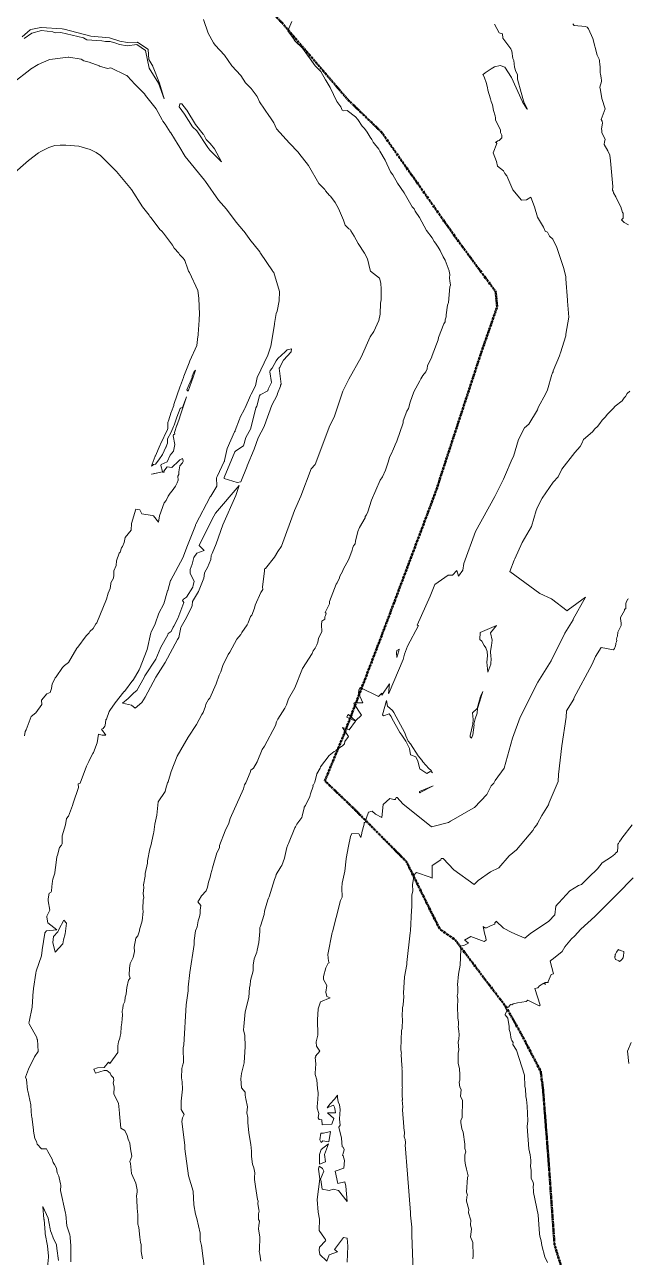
# Model space of a CAD drawing. Header units: metres. Extents: x 808092 to 809616, y 9156899 to 9158040.
# Drawn here: x 808812.7 to 809027.9, y 9157378.6 to 9157817.8 of the extents above; entities that cross this region are included whole.
import ezdxf

# ---------------------------------------------------------------- set-up
doc = ezdxf.new("R2010")
doc.units = ezdxf.units.M
doc.linetypes.add('ACAD_ISO08W100', pattern=[36, 24, -3, 6, -3])
doc.linetypes.add('PHANTOM2', pattern=[1.25, 0.625, -0.125, 0.125, -0.125, 0.125, -0.125])
doc.layers.add('AA L BOT', color=148, linetype='ACAD_ISO08W100')
doc.layers.add('C-TOPO-MAJR', color=9, linetype='Continuous')

msp = doc.modelspace()

# ---------------------------------------------------------------- linework, layer by layer
at = {"layer": 'AA L BOT', "color": 11, "linetype": 'PHANTOM2', "lineweight": 50, "flags": 128}
msp.add_lwpolyline([(809009.76, 9157202.86), (809014.54, 9157221.4), (809017.27, 9157235.2), (809018.36, 9157253.51), (809016.04, 9157264.42), (809013.72, 9157273.55), (809010.43, 9157317.5), (809004.7, 9157358.17), (809003.88, 9157375.54), (809001.56, 9157383.03), (808999.38, 9157413.85), (808997.46, 9157438.58), (808996.64, 9157444.85), (808989.68, 9157458.21), (808984.2, 9157467.93), (808976.7, 9157477.74), (808966.18, 9157491.69), (808960.72, 9157495.5), (808957.85, 9157501.09), (808948.81, 9157519.52), (808930.29, 9157538.21), (808919.72, 9157548.33), (808926.34, 9157564.44), (808941.53, 9157604.28), (808959.17, 9157651.22), (808975.82, 9157702.07), (808981.13, 9157717.28), (808980.58, 9157722.7), (808966.39, 9157741.88), (808939.93, 9157779.47), (808927.82, 9157791.17), (808904.71, 9157818.16), (808893.41, 9157829.72), (808866.84, 9157842.09), (808842.32, 9157851.69), (808817.56, 9157854.75), (808802.36, 9157852.79), (808789.98, 9157845.57), (808763, 9157811.51), (808742.78, 9157790.32), (808735.94, 9157780.28), (808724.4, 9157768.47), (808717.86, 9157758.74), (808710.35, 9157750.68), (808693.91, 9157731.58), (808681.39, 9157715.32), (808677.62, 9157704.31), (808672.61, 9157687.91), (808671.77, 9157677.18), (808672.47, 9157662.31), (808684.4, 9157645.86), (808698.32, 9157634.19), (808700.2, 9157605.97), (808695.24, 9157580.72), (808687.14, 9157556.16), (808680.76, 9157531.9), (808679.2, 9157507.34), (808676.36, 9157478.97), (808669.41, 9157453.99), (808665.72, 9157432.87), (808657.34, 9157401.65), (808651.95, 9157389.6), (808627.39, 9157376.81), (808613.63, 9157368.16), (808599.41, 9157357.21), (808589.63, 9157343.18), (808579.91, 9157324.84), (808565.92, 9157300.21), (808551.85, 9157274.81), (808547.84, 9157261.07), (808549.32, 9157250.14), (808556.53, 9157238.48), (808562.01, 9157228.25), (808573.12, 9157208.61), (808582.2, 9157194.93), (808600.88, 9157177.56), (808621.74, 9157158.62), (808629.84, 9157151.16), (808635.95, 9157144.12), (808668.13, 9157132.22), (808682.11, 9157128.83), (808705.18, 9157127.22), (808727.24, 9157125.01), (808744.34, 9157126.48), (808754.77, 9157125.31), (808764.18, 9157125.45), (808769.03, 9157127.8), (808780.93, 9157127.95), (808797.59, 9157127.66), (808824.19, 9157126.92), (808834.92, 9157128.83), (808860.61, 9157135), (808866.51, 9157128.37), (808899.13, 9157127.19), (808914.32, 9157127.78), (808929.8, 9157131.31), (808950.06, 9157133.82), (808969.68, 9157143.23), (808977.61, 9157147.31), (808981.62, 9157160.05), (808992.52, 9157180.45), (809000.83, 9157192.98), (809006.88, 9157200.89)], close=True, dxfattribs=at)
at = {"layer": 'C-TOPO-MAJR', "color": 9, "linetype": 'Continuous', "lineweight": 5}
for points, elevation in [([(808854.65, 9157378.03), (808854.52, 9157379.39), (808854.26, 9157380.63), (808854.24, 9157383.12), (808854.05, 9157383.89), (808853.73, 9157385.79), (808853.38, 9157389.15), (808853.09, 9157390.37), (808853.07, 9157393.7), (808852.76, 9157396.03), (808852.7, 9157399.06), (808852.54, 9157400.44), (808852.84, 9157401.82), (808852.78, 9157402.62), (808852.3, 9157404.94), (808850.82, 9157408.4), (808850.42, 9157412.01), (808850.14, 9157412.66), (808850.96, 9157414.66), (808850.4, 9157417.19), (808850.18, 9157419.26), (808849.54, 9157420.71), (808849.29, 9157421.96), (808848.39, 9157423.73), (808846.95, 9157424.6), (808846.48, 9157429.66), (808846.49, 9157429.78), (808846.45, 9157429.9), (808846.17, 9157433.48), (808844.49, 9157436.74), (808844.59, 9157439.2), (808844.2, 9157440.7), (808844.52, 9157441.56), (808844.37, 9157442.46), (808844.32, 9157442.59), (808844.31, 9157442.66), (808843.59, 9157443.39), (808843.17, 9157444.17), (808842.05, 9157445.11), (808841.03, 9157445.18), (808838.01, 9157444.14), (808837.35, 9157445.56), (808838.66, 9157446.08), (808841.06, 9157446.21), (808842.61, 9157448.1), (808843.04, 9157447.6), (808845.96, 9157451.54), (808845.96, 9157453.89), (808846.16, 9157455.33), (808846.63, 9157456.68), (808846.73, 9157457.37), (808846.98, 9157458.36), (808847.07, 9157460.69), (808847.37, 9157462.11), (808847.42, 9157463.52), (808847.62, 9157464.8), (808847.5, 9157466.27), (808847.7, 9157467.22), (808847.8, 9157468.59), (808848.36, 9157469.74), (808848.53, 9157471.28), (808848.84, 9157472.3), (808849.06, 9157473.64), (808849.09, 9157474.75), (808849.77, 9157477.3), (808850.27, 9157478.07), (808849.98, 9157479.16), (808850.04, 9157481.63), (808850.29, 9157483.21), (808851.36, 9157485.41), (808851.9, 9157487.5), (808851.72, 9157489.08), (808852.31, 9157492.25), (808853, 9157493.14), (808853.69, 9157494.89), (808853.63, 9157495.21), (808854.53, 9157498.52), (808854.89, 9157501.75), (808854.85, 9157502.71), (808854.99, 9157505.9), (808855.17, 9157506.72), (808854.97, 9157508.2), (808855.2, 9157510.36), (808855.12, 9157511.27), (808855.65, 9157514.42), (808855.65, 9157515.28), (808856.52, 9157519.05), (808856.51, 9157519.84), (808857.32, 9157524.12), (808857.73, 9157525.2), (808858.62, 9157529.57), (808858.77, 9157530.08), (808859.12, 9157532.92), (808859.85, 9157536.16), (808860.25, 9157540.83), (808862.84, 9157544.53), (808863.04, 9157545.57), (808863.6, 9157547.64), (808863.87, 9157548.05), (808864.87, 9157551.73), (808867.05, 9157557.12), (808870.93, 9157563.93), (808874.01, 9157568.43), (808875.86, 9157571.96), (808876.36, 9157572.7), (808877.14, 9157574.94), (808877.27, 9157575.65), (808878.24, 9157577.31), (808878.67, 9157577.86), (808880.91, 9157582.98), (808882.04, 9157586.04), (808882.59, 9157587.22), (808883.29, 9157589.42), (808885.27, 9157593.39), (808885.82, 9157594.25), (808888.38, 9157598.86), (808889.72, 9157600.49), (808890.09, 9157601.23), (808891.99, 9157603.98), (808892.36, 9157604.6), (808893.23, 9157606.95), (808893.66, 9157607.34), (808894.59, 9157609.87), (808894.84, 9157611), (808896.92, 9157615.46), (808897.57, 9157616.54), (808897.53, 9157617.47), (808898.25, 9157623.02), (808898.25, 9157623.48), (808898.22, 9157623.95), (808898.54, 9157623.99), (808901.78, 9157628.05), (808902.91, 9157630.1), (808904.22, 9157631.96), (808908.93, 9157644.74), (808911.09, 9157649.83), (808914.77, 9157659.59), (808916.27, 9157661.1), (808921.51, 9157674.95), (808923.06, 9157677.92), (808926.11, 9157687.2), (808928.21, 9157691.43), (808932.65, 9157699.35), (808935.84, 9157706.58), (808937.17, 9157708.44), (808938.9, 9157712.36), (808939.38, 9157714.63), (808939.56, 9157718.57), (808939.82, 9157719.81), (808939.75, 9157722.01), (808939.82, 9157723.56), (808939.61, 9157725.72), (808939.23, 9157727.42), (808936.01, 9157730.02), (808935.9, 9157730.33), (808934.86, 9157734.34), (808933.86, 9157736.36), (808931.52, 9157739.77), (808930.14, 9157742.42), (808928.97, 9157744.31), (808928.75, 9157744.78), (808928.25, 9157745.07), (808926.91, 9157746.35), (808926.3, 9157748.19), (808924.59, 9157752.33), (808923.43, 9157754.47), (808921.77, 9157756.64), (808921.42, 9157756.89), (808919.97, 9157758.6), (808919.68, 9157759.05), (808917.56, 9157761.26), (808913.83, 9157767.57), (808910.42, 9157772.07), (808910.17, 9157772.33), (808909.99, 9157772.65), (808907.3, 9157775.4), (808907.15, 9157775.53), (808902.48, 9157780.66), (808901.54, 9157782.77), (808900.09, 9157784.91), (808900.01, 9157785.13), (808896.36, 9157790.29), (808895.58, 9157792.23), (808893.4, 9157795.05), (808891.47, 9157797.08), (808889.72, 9157799.73), (808886.55, 9157803.09), (808883.89, 9157806.92), (808880.63, 9157810.51), (808880.04, 9157811.36), (808878.13, 9157814.77), (808876.45, 9157819.67)], 2900), ([(808877.5, 9157368.86), (808875.7, 9157382.83), (808875.23, 9157384.64), (808875.27, 9157385.89), (808875.21, 9157387.22), (808874.12, 9157392.46), (808873.57, 9157393.93), (808873.05, 9157397.32), (808872.72, 9157402.09), (808871.07, 9157407.59), (808869.8, 9157417.18), (808869.78, 9157418.53), (808868.78, 9157426.96), (808868.92, 9157428.25), (808869.52, 9157429.42), (808868.47, 9157431.2), (808868.52, 9157434.17), (808868.93, 9157438.45), (808868.81, 9157441.07), (808868.6, 9157442.54), (808868.77, 9157445.82), (808868.92, 9157446.78), (808869.36, 9157447.96), (808869.21, 9157453.16), (808869.41, 9157454.24), (808870.26, 9157468.51), (808870.98, 9157473.53), (808871.02, 9157474.89), (808871.53, 9157480.05), (808873.12, 9157489.99), (808873.11, 9157491.46), (808873.59, 9157494.93), (808874.2, 9157496.3), (808874.58, 9157498.43), (808875.07, 9157499.95), (808875.21, 9157501.13), (808875.23, 9157502.25), (808875.49, 9157503.96), (808874.47, 9157505.28), (808874.9, 9157505.9), (808875.7, 9157507.38), (808877.35, 9157509.15), (808877.84, 9157510.43), (808878.23, 9157512.27), (808878.79, 9157514), (808879.05, 9157515.24), (808879.47, 9157516.43), (808879.63, 9157517.34), (808881.22, 9157522.68), (808882.13, 9157524.46), (808882.18, 9157525.32), (808884.18, 9157530.53), (808885.44, 9157533.22), (808885.74, 9157534.08), (808885.95, 9157534.91), (808890.69, 9157545.55), (808891.08, 9157546.95), (808891.54, 9157547.63), (808893.06, 9157551.35), (808893.3, 9157552.1), (808894.33, 9157552.89), (808895.62, 9157555.13), (808897.31, 9157559.54), (808898.22, 9157560.69), (808902.13, 9157568.13), (808902.44, 9157569.39), (808902.97, 9157570.39), (808905.46, 9157574.31), (808905.98, 9157575.39), (808906.8, 9157577.55), (808909.01, 9157581.46), (808911.69, 9157588.38), (808915.19, 9157593.76), (808915.58, 9157594.71), (808916.22, 9157595.64), (808916.8, 9157596.85), (808917.17, 9157597.79), (808917.45, 9157599.05), (808918.6, 9157601.52), (808918.51, 9157603.95), (808918.63, 9157605.3), (808919.66, 9157606), (808919.72, 9157606.8), (808919.93, 9157607.33), (808920.12, 9157608.09), (808919.77, 9157608.39), (808921.38, 9157611.43), (808921.4, 9157612.24), (808923.76, 9157618.44), (808924.1, 9157618.95), (808924.98, 9157620.67), (808925.08, 9157621.32), (808925.99, 9157622.97), (808926.2, 9157623.66), (808928.29, 9157627.3), (808929.44, 9157630.57), (808929.65, 9157631.56), (808929.9, 9157632.13), (808930.53, 9157632.83), (808930.58, 9157633.76), (808931.43, 9157637.2), (808932.07, 9157638.58), (808934.12, 9157642.04), (808934.02, 9157642.5), (808934.53, 9157643.17), (808935.02, 9157644.18), (808936.39, 9157648.32), (808939.47, 9157655.49), (808940.2, 9157656.7), (808941.27, 9157659.04), (808942.33, 9157661.87), (808942.76, 9157663.61), (808943.66, 9157665.63), (808943.77, 9157665.83), (808944.52, 9157667.45), (808944.72, 9157668.06), (808945.34, 9157669.45), (808947.56, 9157675.97), (808947.59, 9157676.64), (808948.97, 9157680.12), (808949.53, 9157681.08), (808950.12, 9157683.31), (808951.41, 9157687.03), (808953.61, 9157690.84), (808953.94, 9157691.59), (808954.68, 9157692.81), (808955.74, 9157694.08), (808956.14, 9157695.19), (808956.35, 9157696.34), (808957.72, 9157699.12), (808957.92, 9157699.93), (808960.1, 9157705.56), (808960.21, 9157706.28), (808962.08, 9157711.24), (808962.54, 9157711.91), (808962.54, 9157712.66), (808962.9, 9157713.66), (808962.89, 9157714.44), (808963.4, 9157717.82), (808963.77, 9157718.81), (808964.23, 9157724.36), (808964.53, 9157725.01), (808964.25, 9157726.47), (808964.19, 9157727.49), (808964.23, 9157728.87), (808964.17, 9157729.3), (808963.97, 9157730.11), (808962.58, 9157733.86), (808961.83, 9157735.06), (808960.83, 9157737.33), (808960.13, 9157738.53), (808959.14, 9157739.94), (808958.62, 9157740.56), (808957.9, 9157741.85), (808955.98, 9157744.43), (808953.44, 9157749.12), (808951.89, 9157751.32), (808951.58, 9157752.2), (808950.78, 9157752.85), (808948, 9157757.83), (808945.6, 9157761.35), (808943.9, 9157764.27), (808943.09, 9157765.36), (808941.24, 9157769.52), (808939.26, 9157772.71), (808938.93, 9157773.44), (808936.97, 9157775.95), (808936.46, 9157776.9), (808935.81, 9157777.71), (808934.77, 9157779.47), (808933.83, 9157780.8), (808933.01, 9157781.68), (808931.51, 9157783.99), (808930.63, 9157784.95), (808927.66, 9157787.2), (808926.43, 9157787.05), (808925.84, 9157787.31), (808925.38, 9157788.48), (808923.97, 9157790.39), (808921.65, 9157795.36), (808920.23, 9157797.84), (808919.97, 9157798.15), (808918.23, 9157801.06), (808916.31, 9157803.17), (808911.74, 9157809.48), (808909.1, 9157811.98), (808908.93, 9157812.11), (808908.85, 9157812.27), (808908.77, 9157812.37), (808908.71, 9157812.47), (808906.55, 9157815.64), (808907.89, 9157818.88)], 2890), ([(809027.99, 9157746.49), (809026.34, 9157747.37), (809025.5, 9157748.28), (809025.99, 9157748.83), (809026.02, 9157750.65), (809025.77, 9157750.85), (809025.24, 9157752.93), (809023.65, 9157755.86), (809023.45, 9157756.48), (809022.58, 9157757.9), (809022.46, 9157758.43), (809022.28, 9157758.8), (809022.3, 9157760.17), (809021.56, 9157769.34), (809021.23, 9157771.31), (809020.58, 9157772.87), (809019.29, 9157775.14), (809019.4, 9157776.02), (809019.6, 9157776.89), (809018.38, 9157779.42), (809018.4, 9157780.09), (809018.28, 9157780.71), (809018.69, 9157782.7), (809018.52, 9157783.38), (809018.18, 9157783.97), (809019.61, 9157787.82), (809018.38, 9157791.5), (809017.99, 9157794.51), (809017.74, 9157795.49), (809018.3, 9157797.54), (809018.26, 9157797.89), (809018.27, 9157798.22), (809018.23, 9157798.52), (809018.17, 9157798.79), (809017.9, 9157800.31), (809017.84, 9157800.52), (809017.82, 9157803.05), (809017.69, 9157803.35), (809017.56, 9157805.06), (809017.49, 9157805.53), (809016.73, 9157806.89), (809015.21, 9157812.86), (809013.73, 9157816.37), (809013.25, 9157816.93), (809012.64, 9157817.2), (809008.62, 9157817.55), (809008.04, 9157818.13)], 2870), ([(808812.48, 9157812.87), (808815.31, 9157814.75), (808818.66, 9157815.76), (808822.7, 9157815.29), (808823.58, 9157814.91), (808825.57, 9157815.07), (808833.62, 9157813.09), (808834.83, 9157812.45), (808840.27, 9157812.07), (808841.48, 9157811.79), (808843.16, 9157811.82), (808845.15, 9157811.23), (808846.48, 9157810.71), (808849.3, 9157810.28), (808852.63, 9157810.78), (808855.77, 9157808.6), (808857.04, 9157802.29), (808860.39, 9157797), (808862.39, 9157791.32), (808860.72, 9157796.96), (808858.53, 9157802.66), (808858.43, 9157802.9), (808858.42, 9157803.05), (808857, 9157805.44), (808856.67, 9157808.93), (808856.62, 9157809.02), (808856.57, 9157809.13), (808856.49, 9157809.2), (808853.03, 9157811.4), (808852.95, 9157811.48), (808852.87, 9157811.51), (808852.75, 9157811.53), (808849.34, 9157811.44), (808846.64, 9157811.89), (808843.29, 9157813), (808842.93, 9157813.07), (808836.26, 9157813.74), (808826.8, 9157816.19), (808826.63, 9157816.25), (808826.1, 9157816.37), (808818.62, 9157816.77), (808818.45, 9157816.76), (808814.9, 9157816.06), (808814.72, 9157815.98), (808811.78, 9157813.53)], 2910), ([(808896.91, 9157377.16), (808896.58, 9157379.75), (808896.25, 9157380.69), (808896.42, 9157381.22), (808896.49, 9157385.72), (808896.02, 9157388.67), (808896.12, 9157389.96), (808896.37, 9157391.46), (808896.01, 9157392.02), (808896.04, 9157394.1), (808896.32, 9157395), (808896.19, 9157395.47), (808895.85, 9157397.74), (808895.9, 9157398.61), (808895.73, 9157399.16), (808894.94, 9157403.85), (808894.9, 9157404.65), (808894.58, 9157406.31), (808894.58, 9157407.07), (808894.71, 9157408.73), (808894.39, 9157410.41), (808893.97, 9157411.72), (808893.53, 9157414.48), (808893.57, 9157416.42), (808893.34, 9157418.78), (808892.56, 9157422.95), (808892.2, 9157426.56), (808892.21, 9157428.4), (808891.9, 9157430.09), (808892.08, 9157432.23), (808891.54, 9157435.05), (808891.39, 9157435.5), (808891.26, 9157436.52), (808891.26, 9157437.46), (808889.94, 9157438.94), (808889.79, 9157442.15), (808890.05, 9157444.02), (808891, 9157447.91), (808891.33, 9157453.75), (808891.19, 9157457.56), (808890.67, 9157459.61), (808890.87, 9157460.84), (808891.35, 9157466.06), (808892.6, 9157471.21), (808892.88, 9157474.72), (808893.06, 9157475.55), (808893.19, 9157477.2), (808894.12, 9157480.68), (808894.2, 9157482.8), (808894.35, 9157484.06), (808894.51, 9157484.91), (808895.45, 9157487.35), (808895.63, 9157487.97), (808896.23, 9157490.74), (808896.57, 9157494.68), (808896.52, 9157496.11), (808896.72, 9157496.63), (808898.02, 9157500.71), (808898.25, 9157501.87), (808899.39, 9157505.98), (808899.6, 9157506.53), (808899.88, 9157507), (808901.71, 9157513.24), (808902.21, 9157514.4), (808902.37, 9157514.96), (808904.07, 9157517.66), (808904.33, 9157518.18), (808905.33, 9157520.84), (808905.41, 9157521.43), (808906.12, 9157524.58), (808906.5, 9157525.57), (808906.76, 9157526.06), (808908.98, 9157531.57), (808909.26, 9157532), (808909.44, 9157532.44), (808909.69, 9157532.86), (808911.51, 9157535.34), (808911.66, 9157535.76), (808912.39, 9157538.75), (808912.39, 9157538.94), (808912.75, 9157539.54), (808914.39, 9157542.81), (808914.57, 9157543.67), (808915.49, 9157546.49), (808915.47, 9157546.76), (808915.71, 9157546.98), (808915.86, 9157547.42), (808916.13, 9157547.88), (808916.86, 9157550.81), (808917.99, 9157552.86), (808918.17, 9157553.29), (808921.2, 9157557.36), (808923.07, 9157558.76), (808923.65, 9157559), (808923.81, 9157559.4), (808925.94, 9157560.83), (808926.7, 9157561.51), (808926.82, 9157562.39), (808928.19, 9157564.12), (808926.04, 9157567.31), (808928.32, 9157566.54), (808930.64, 9157569.67), (808927.59, 9157570.99), (808927.8, 9157571.59), (808927.82, 9157571.62), (808928.1, 9157571.98), (808930.68, 9157569.77), (808932.75, 9157571.71), (808930.07, 9157575.96), (808930.1, 9157576.02), (808930.1, 9157576.02), (808930.16, 9157576.1), (808933.23, 9157576.11), (808931.66, 9157579.59), (808931.83, 9157580.76), (808931.84, 9157580.8), (808932.24, 9157581.58), (808938.85, 9157578.43), (808940.06, 9157579.56), (808940.05, 9157578.94), (808942.76, 9157582.87), (808942.34, 9157579.51), (808942.62, 9157579.87), (808947.65, 9157591.63), (808948.04, 9157593.49), (808949.18, 9157596.36), (808953.07, 9157603.66), (808952.63, 9157603.87), (808957.29, 9157614.19), (808958.95, 9157618.37), (808963.62, 9157621.62), (808965.16, 9157621.67), (808966.75, 9157623.25), (808967.32, 9157621.3), (808968.94, 9157623.39), (808969.29, 9157625.75), (808973.39, 9157637.19), (808980.24, 9157649.66), (808983.44, 9157655.8), (808983.7, 9157656.73), (808986.48, 9157663.14), (808986.95, 9157663.94), (808988.78, 9157669.94), (808990.89, 9157674.11), (808992.45, 9157675.4), (808995.52, 9157680.51), (808995.74, 9157681.4), (808998.44, 9157686.41), (808999.01, 9157687.73), (809000.62, 9157693.09), (809000.78, 9157693.44), (809000.9, 9157693.79), (809001.04, 9157694.14), (809001.13, 9157694.5), (809003.35, 9157699.8), (809003.42, 9157700.2), (809003.53, 9157700.59), (809003.68, 9157700.92), (809005.6, 9157706.87), (809005.64, 9157707.18), (809005.64, 9157707.53), (809006.7, 9157713.61), (809006.15, 9157719.3), (809006.16, 9157719.67), (809005.63, 9157727.25), (809005.59, 9157727.41), (809005.63, 9157727.96), (809005.52, 9157728.6), (809004.82, 9157731.28), (809002.38, 9157738.4), (809001.01, 9157741.37), (808999.72, 9157742.45), (808999.06, 9157743.87), (808998.22, 9157744.28), (808997.65, 9157745.66), (808995.5, 9157749.27), (808994.44, 9157752.95), (808993.08, 9157756.3), (808991.59, 9157755.36), (808989.75, 9157755.24), (808986.71, 9157758.97), (808984.53, 9157763.94), (808983.88, 9157764.78), (808983.41, 9157765.75), (808981.21, 9157767.35), (808980.85, 9157769.02), (808979.7, 9157772.19), (808981.05, 9157775.46), (808980.81, 9157775.82), (808980.89, 9157775.86), (808980.52, 9157775.78), (808981.35, 9157776.39), (808981.86, 9157776.53), (808982.83, 9157777.51), (808982.83, 9157778.42), (808982.35, 9157779.38), (808982.29, 9157780.25), (808980.51, 9157783.89), (808980.48, 9157784.55), (808980.37, 9157785.3), (808979.84, 9157787.2), (808979.45, 9157789.25), (808978.98, 9157790.38), (808978.75, 9157791.4), (808977.84, 9157794.49), (808977.72, 9157795.45), (808977.26, 9157797.15), (808976.65, 9157798.84), (808976.56, 9157798.96), (808976.03, 9157800.04), (808976.56, 9157800.41), (808976.87, 9157800.59), (808978.97, 9157802.06), (808980.22, 9157802.77), (808982.21, 9157803.29), (808983.8, 9157802.67), (808986.21, 9157799.01), (808990.16, 9157790.33), (808991.72, 9157787.85), (808991.92, 9157787.65), (808991.76, 9157787.88), (808990.58, 9157790.35), (808990.55, 9157790.64), (808989.64, 9157793.59), (808988.39, 9157798.4), (808988.33, 9157800.06), (808987.75, 9157801.14), (808987.36, 9157802.7), (808987.05, 9157804.99), (808986.7, 9157805.71), (808986.37, 9157808.31), (808986, 9157809.2), (808983.16, 9157813), (808983.03, 9157814.49), (808981.8, 9157814.95), (808980.13, 9157817.95)], 2880), ([(808829.15, 9157376.99), (808829.12, 9157379.72), (808829.15, 9157380.03), (808829.22, 9157382.75), (808828.91, 9157385.5), (808828.93, 9157385.81), (808828.79, 9157386.59), (808827.75, 9157389.81), (808827.36, 9157393.86), (808827.22, 9157394.35), (808825.52, 9157402.37), (808825.63, 9157404.11), (808825.52, 9157404.84), (808825.39, 9157405.21), (808824.84, 9157407.43), (808824.31, 9157408.69), (808824.04, 9157410.29), (808823.38, 9157411.63), (808822.86, 9157412.37), (808822.54, 9157413.51), (808820.99, 9157416.23), (808820.49, 9157417.28), (808818.69, 9157417.17), (808817.22, 9157418.94), (808816.9, 9157419.87), (808816.28, 9157420.87), (808815.89, 9157423.5), (808815.88, 9157424.02), (808815.21, 9157428.58), (808815.13, 9157428.87), (808814.93, 9157432.66), (808814.93, 9157432.9), (808813.85, 9157437.94), (808813.74, 9157438.17), (808813.35, 9157441.96), (808812.96, 9157442.81), (808814.03, 9157445.62), (808816.1, 9157449.79), (808816.19, 9157450.03), (808817.53, 9157451.94), (808817.31, 9157456.16), (808817.2, 9157456.09), (808817.06, 9157456.93), (808814.32, 9157461.71), (808814.18, 9157462.05), (808814.35, 9157462.45), (808815.33, 9157467.71), (808815.73, 9157473.57), (808815.82, 9157473.86), (808815.81, 9157474.09), (808815.89, 9157474.35), (808816.63, 9157479.88), (808816.8, 9157480.5), (808818.68, 9157485.99), (808818.93, 9157488.04), (808818.98, 9157488.15), (808819.94, 9157494.11), (808819.93, 9157494.2), (808820.46, 9157494.93), (808824.2, 9157495.27), (808820.92, 9157497.78), (808820.55, 9157499.75), (808820.63, 9157500.11), (808821.67, 9157502.3), (808821.03, 9157505.61), (808821.07, 9157505.93), (808821.04, 9157506.3), (808821.38, 9157508.31), (808821.99, 9157508.62), (808822.28, 9157509.07), (808822.34, 9157510.7), (808822.58, 9157512.56), (808822.73, 9157513.3), (808823.4, 9157515.49), (808823.56, 9157516.75), (808823.71, 9157517.34), (808824.14, 9157521.27), (808824.41, 9157521.84), (808825.11, 9157524.56), (808825.88, 9157525.42), (808826.07, 9157525.9), (808826.07, 9157528.81), (808827.25, 9157532.66), (808827.65, 9157534.96), (808828.32, 9157535.76), (808829.77, 9157539.51), (808830.03, 9157540.43), (808831.84, 9157545.97), (808831.77, 9157547.24), (808832.48, 9157547.55), (808834.78, 9157553.61), (808835.57, 9157555.27), (808835.78, 9157555.89), (808836.95, 9157558.14), (808837.19, 9157558.5), (808838.6, 9157561.85), (808839.01, 9157564.94), (808840.35, 9157564.68), (808841.6, 9157564.66), (808840.07, 9157566.79), (808840.74, 9157567.03), (808841.28, 9157567.8), (808841.42, 9157568.1), (808841.67, 9157570.04), (808841.86, 9157570.31), (808842.85, 9157573.08), (808843.1, 9157573.39), (808844.94, 9157576.1), (808848.1, 9157580.05), (808848.19, 9157580.2), (808848.24, 9157580.24), (808851.25, 9157584.19), (808851.34, 9157584.28), (808853.47, 9157587.94), (808853.6, 9157588.11), (808856.35, 9157595.14), (808857.64, 9157601.04), (808857.74, 9157601.3), (808859.21, 9157604.33), (808860.54, 9157608.05), (808862.32, 9157611.41), (808862.35, 9157611.46), (808863.67, 9157616.11), (808863.7, 9157616.17), (808863.74, 9157616.24), (808864.74, 9157619.69), (808864.83, 9157619.89), (808869.12, 9157627.86), (808870.71, 9157632.16), (808870.74, 9157632.26), (808873.63, 9157639.32), (808873.65, 9157639.57), (808873.72, 9157639.79), (808878.85, 9157649.58), (808879.01, 9157649.8), (808881.19, 9157653.4), (808881.24, 9157653.54), (808881.07, 9157656.15), (808881.14, 9157656.29), (808881.2, 9157656.59), (808881.29, 9157656.75), (808883.85, 9157662.14), (808883.88, 9157662.31), (808883.96, 9157662.46), (808884.91, 9157666.81), (808887.53, 9157672.75), (808887.68, 9157672.97), (808887.74, 9157673.24), (808889.33, 9157677.22), (808889.44, 9157677.42), (808889.45, 9157677.73), (808891.2, 9157681.08), (808891.31, 9157681.24), (808893.2, 9157685.67), (808893.32, 9157685.88), (808893.41, 9157686.14), (808894.98, 9157689.06), (808895.6, 9157692.11), (808899.34, 9157700.08), (808900.42, 9157703.19), (808901.73, 9157710.96), (808901.74, 9157711.3), (808902.38, 9157714.9), (808902.68, 9157715.71), (808903.46, 9157719.37), (808903.49, 9157722.74), (808901.47, 9157729.46), (808901.18, 9157729.88), (808901.05, 9157730.13), (808896.78, 9157736.34), (808896.7, 9157736.49), (808896.6, 9157736.62), (808896.49, 9157736.81), (808892.98, 9157741.28), (808892.7, 9157741.59), (808890.9, 9157744.1), (808890.75, 9157744.35), (808888.05, 9157747.38), (808884.68, 9157752.1), (808881.84, 9157755.24), (808877.16, 9157761.94), (808876.76, 9157762.36), (808869.95, 9157770.85), (808867.63, 9157774.62), (808867.37, 9157774.95), (808864.8, 9157779.21), (808864.52, 9157779.51), (808862.76, 9157782.34), (808861.98, 9157783.38), (808861.88, 9157783.61), (808861.68, 9157783.9), (808859.59, 9157787.81), (808855.73, 9157792.57), (808855.36, 9157793.2), (808855.11, 9157793.5), (808852.36, 9157796.29), (808851.99, 9157796.59), (808849.33, 9157799.47), (808849.07, 9157799.66), (808848.78, 9157799.78), (808848.78, 9157799.78), (808843.45, 9157802.41), (808842.22, 9157802.24), (808839.36, 9157803.01), (808839.25, 9157803.13), (808835.64, 9157804.48), (808833.74, 9157804.88), (808832.84, 9157805.56), (808828.45, 9157806.23), (808828.25, 9157806.22), (808821.62, 9157805.36), (808821.3, 9157805.29), (808817.47, 9157803.59), (808814.76, 9157801.97), (808814.53, 9157801.74), (808808.68, 9157797.22)], 2910), ([(808812.67, 9157564.34), (808812.88, 9157565.94), (808813.24, 9157566.54), (808814.99, 9157571.34), (808816.72, 9157572.62), (808818.86, 9157575.54), (808818.67, 9157577.05), (808820.58, 9157579.38), (808821.82, 9157579.79), (808822.23, 9157581.31), (808822.46, 9157582.9), (808823.47, 9157584.65), (808823.62, 9157585.09), (808823.94, 9157585.45), (808826.23, 9157588.76), (808826.93, 9157589.47), (808828.28, 9157590.51), (808831.32, 9157595.67), (808831.62, 9157595.96), (808834.64, 9157599.98), (808835.71, 9157601.15), (808835.96, 9157601.57), (808837.14, 9157602.65), (808838.08, 9157604.34), (808838.4, 9157604.67), (808841.92, 9157613.11), (808842.48, 9157615.26), (808843.18, 9157616.85), (808843.45, 9157618.52), (808843.41, 9157618.96), (808844.36, 9157620.61), (808844.4, 9157620.96), (808844.54, 9157621.3), (808844.53, 9157623.14), (808845.28, 9157625.08), (808845.49, 9157626.71), (808846.44, 9157629.46), (808846.72, 9157629.82), (808847.26, 9157631.44), (808847.54, 9157631.87), (808848.2, 9157633.33), (808848.5, 9157635.08), (808850.62, 9157637.71), (808850.83, 9157640.08), (808852.36, 9157645.15), (808853.78, 9157644.89), (808854.45, 9157643.51), (808858.13, 9157642.96), (808858.57, 9157642.73), (808860.43, 9157640.57), (808860.82, 9157642.76), (808862.41, 9157647.43), (808863.09, 9157648.26), (808863.89, 9157649.82), (808864.55, 9157650.84), (808865.3, 9157651.72), (808866.43, 9157653.33), (808867.08, 9157654.52), (808867.47, 9157655.44), (808867.35, 9157656.88), (808867.65, 9157657.52), (808867.62, 9157658.44), (808868.07, 9157660.66), (808868.97, 9157661.72), (808869.22, 9157662.17), (808869.26, 9157662.44), (808868.93, 9157663.19), (808868.05, 9157662.72), (808866.59, 9157661.35), (808866.24, 9157661.09), (808865.18, 9157660.04), (808863.46, 9157660.19), (808862.28, 9157658.66), (808862.38, 9157658.38), (808862.01, 9157658.38), (808861.83, 9157658.42), (808858.02, 9157657.61), (808857.96, 9157657.61), (808857.94, 9157657.65), (808857.95, 9157657.66), (808857.96, 9157657.68), (808861.82, 9157658.5), (808861.82, 9157658.54), (808861.19, 9157660.75), (808861.34, 9157661.03), (808863.44, 9157662.07), (808864.53, 9157664.39), (808865.71, 9157665.88), (808866.18, 9157668.19), (808865.65, 9157671.28), (808865.8, 9157671.6), (808866.26, 9157671.97), (808866.14, 9157672.45), (808866.99, 9157675.12), (808867.05, 9157675.25), (808867.96, 9157677.98), (808868.01, 9157678.07), (808870.35, 9157685.14), (808868.96, 9157681.41), (808868.22, 9157681.13), (808868.18, 9157680.98), (808866.96, 9157677.89), (808866.88, 9157677.58), (808865.97, 9157675.08), (808865.73, 9157674.61), (808864.96, 9157672.55), (808863.65, 9157670.27), (808863.59, 9157668.73), (808863.43, 9157668.03), (808863.18, 9157667.36), (808862.99, 9157667.24), (808861.8, 9157664.68), (808860.54, 9157662.75), (808859.34, 9157661.15), (808858.65, 9157661.03), (808858.22, 9157660.71), (808857.9, 9157660.54), (808858.19, 9157661.16), (808858.21, 9157661.2), (808859.23, 9157664.03), (808859.31, 9157664.17), (808861.03, 9157668.06), (808861.11, 9157668.38), (808863.6, 9157673.53), (808863.73, 9157673.92), (808863.78, 9157676.1), (808863.84, 9157676.36), (808863.94, 9157676.59), (808864.98, 9157679.74), (808865.03, 9157679.98), (808865.82, 9157682.14), (808865.89, 9157682.42), (808868.14, 9157689), (808868.28, 9157689.27), (808869.32, 9157692.13), (808869.42, 9157692.52), (808871.39, 9157697.31), (808871.59, 9157697.99), (808874.12, 9157703.51), (808874.39, 9157706.64), (808874.5, 9157707.08), (808874.49, 9157707.5), (808874.85, 9157712.5), (808874.94, 9157712.93), (808875, 9157714.54), (808874.78, 9157720.34), (808874.4, 9157723.14), (808871.42, 9157729.53), (808871.15, 9157730.01), (808870.85, 9157730.7), (808869.85, 9157733.78), (808869.6, 9157734.16), (808869.26, 9157734.61), (808867.86, 9157735.9), (808867.86, 9157735.9), (808867.65, 9157736.39), (808866.02, 9157738.17), (808865.43, 9157739.19), (808862.16, 9157743.57), (808861.6, 9157744.18), (808860.91, 9157744.81), (808857.85, 9157749.02), (808857.34, 9157749.42), (808857.04, 9157749.97), (808854.72, 9157752.93), (808850.81, 9157759.02), (808845.4, 9157765.47), (808839.68, 9157771.19), (808838.25, 9157772.24), (808836, 9157773.38), (808831.99, 9157774.51), (808827.4, 9157774.9), (808825.41, 9157774.92), (808823.44, 9157774.73), (808821.29, 9157774.02), (808818.5, 9157772.66), (808817.64, 9157772.09), (808814.1, 9157769.44), (808808.24, 9157764.27)], 2920), ([(808927.71, 9157376.89), (808927.84, 9157382.53), (808927.62, 9157385.35), (808926.41, 9157385.62), (808923.19, 9157381.38), (808924.21, 9157380.47), (808921.27, 9157379.4), (808920.42, 9157377.22), (808917.87, 9157379.55), (808917.66, 9157381.1), (808917.81, 9157382.23), (808919.88, 9157384.4), (808920.02, 9157384.69), (808919.99, 9157384.89), (808919.54, 9157385.37), (808917.65, 9157388.07), (808917.68, 9157388.23), (808917.76, 9157392.1), (808917.75, 9157392.22), (808917.27, 9157394.63), (808917.28, 9157394.69), (808916.99, 9157399.12), (808917.94, 9157406.52), (808917.43, 9157409.97), (808917.43, 9157410.01), (808917.72, 9157411.04), (808918.89, 9157410.18), (808919.32, 9157409.23), (808918.19, 9157406.42), (808918.26, 9157406.22), (808918.75, 9157402.91), (808921.23, 9157402.37), (808922.81, 9157402.86), (808924.62, 9157402.42), (808927.66, 9157398.44), (808927.2, 9157403.98), (808926.8, 9157405.46), (808924.34, 9157404.91), (808923.42, 9157409.24), (808926.52, 9157410.38), (808926.65, 9157413.11), (808926.18, 9157414.79), (808926.05, 9157415), (808926.17, 9157415.19), (808926.54, 9157416.88), (808926.54, 9157416.99), (808926.18, 9157417.8), (808925.92, 9157417.95), (808925.61, 9157420.99), (808924.69, 9157424.9), (808925.17, 9157425.67), (808924.97, 9157427.85), (808924.97, 9157427.87), (808925.11, 9157431.24), (808924.9, 9157432.92), (808924.44, 9157433.93), (808924.44, 9157433.93), (808924.25, 9157435.53), (808924.24, 9157436.4), (808923.3, 9157435.07), (808921.45, 9157433.17), (808920.5, 9157431.83), (808922.76, 9157432.73), (808923.12, 9157432.05), (808923.27, 9157431.56), (808923.55, 9157430), (808920.67, 9157430.06), (808922.87, 9157428.03), (808922.25, 9157425.96), (808918.69, 9157425.76), (808918.63, 9157427.53), (808917.67, 9157427.65), (808917.35, 9157428.23), (808917.3, 9157428.26), (808917.6, 9157429.78), (808916.98, 9157431.73), (808916.93, 9157431.98), (808917.04, 9157433.83), (808917.07, 9157433.91), (808917.24, 9157434.56), (808917.32, 9157437.16), (808917.05, 9157438.75), (808916.8, 9157441.79), (808916.23, 9157443.72), (808916.2, 9157444.16), (808916.5, 9157447.54), (808916.29, 9157449.76), (808916.47, 9157449.88), (808916.4, 9157450.2), (808917.97, 9157452.07), (808916.76, 9157453.8), (808916.62, 9157455.18), (808916.62, 9157455.41), (808917.22, 9157457.75), (808917.07, 9157463.28), (808917.34, 9157466.96), (808917.32, 9157467.1), (808917.41, 9157467.45), (808918.19, 9157469.56), (808921.54, 9157471.02), (808920.38, 9157471.5), (808920.03, 9157473.07), (808920.41, 9157475.39), (808919.27, 9157477.52), (808919.18, 9157478.67), (808920.08, 9157481.68), (808920.93, 9157483.43), (808921.19, 9157483.46), (808921.22, 9157483.67), (808921.02, 9157484.09), (808920.74, 9157486.5), (808922.34, 9157494.35), (808922.41, 9157494.53), (808923.73, 9157499.65), (808923.74, 9157499.68), (808925.29, 9157505.69), (808925.92, 9157506.92), (808925.7, 9157510.21), (808925.88, 9157511.93), (808926.81, 9157516.11), (808927.31, 9157520.54), (808927.34, 9157520.65), (808928.08, 9157525.02), (808928.08, 9157525.03), (808928.08, 9157525.04), (808928.84, 9157528.54), (808929.38, 9157529.57), (808931.82, 9157529.42), (808932.55, 9157528.14), (808932.85, 9157529.71), (808932.94, 9157529.95), (808933.72, 9157532.97), (808933.72, 9157533.46), (808934.08, 9157533.56), (808934.19, 9157533.87), (808934.52, 9157535.18), (808935.22, 9157537.24), (808936.56, 9157537.53), (808937.81, 9157536.5), (808939.96, 9157535.29), (808939.98, 9157535.32), (808940.45, 9157539.95), (808942.83, 9157542.09), (808944.27, 9157541.65), (808944.8, 9157541.69), (808944.87, 9157541.79), (808945.13, 9157542.45), (808945.45, 9157542.37), (808947.55, 9157540.11), (808957.71, 9157532.02), (808963.78, 9157533.57), (808964.49, 9157533.93), (808964.78, 9157534.16), (808972.55, 9157538.66), (808973.05, 9157538.9), (808977.47, 9157543.45), (808979, 9157546.55), (808979.96, 9157547.52), (808980.43, 9157548.47), (808983.57, 9157552.88), (808986.54, 9157563.59), (808989.28, 9157570.99), (808995.63, 9157583.51), (809000.33, 9157591.08), (809000.33, 9157591.11), (809005.28, 9157600.95), (809008.16, 9157605.75), (809008.24, 9157605.99), (809012.62, 9157613.84), (809006.49, 9157609.32), (809006.08, 9157608.96), (809000.46, 9157613.19), (808996.28, 9157615.11), (808985.69, 9157622.92), (808987.17, 9157626.96), (808987.34, 9157627.25), (808987.4, 9157627.47), (808990.08, 9157633.24), (808993.39, 9157638.93), (808995.04, 9157644.71), (808995.53, 9157645.85), (808997.12, 9157649.05), (809001.14, 9157654.82), (809002.88, 9157656.71), (809004.13, 9157659.42), (809008.76, 9157665.33), (809010.69, 9157667.45), (809011.36, 9157668.6), (809011.87, 9157669.93), (809015.06, 9157672.76), (809015.93, 9157673.76), (809016.92, 9157674.66), (809017.75, 9157675.67), (809018.57, 9157676.86), (809019.65, 9157677.92), (809020.48, 9157679.07), (809022.43, 9157681.04), (809023.13, 9157681.87), (809025.66, 9157683.8), (809026.45, 9157684.85), (809026.87, 9157685.31), (809027.51, 9157686.4), (809028.46, 9157687.18)], 2870), ([(808951.24, 9157373.59), (808950.66, 9157386.49), (808950.73, 9157389.34), (808950.18, 9157393.57), (808950.2, 9157394.53), (808949.14, 9157408.21), (808948.37, 9157418.6), (808948.44, 9157418.95), (808948.47, 9157419.47), (808948.34, 9157420.56), (808948.02, 9157421.54), (808948.07, 9157423.07), (808947.82, 9157424.73), (808947.9, 9157425.12), (808947.43, 9157431.14), (808947.45, 9157432.14), (808947.26, 9157434.58), (808947.37, 9157434.74), (808947.42, 9157435.08), (808947.31, 9157435.88), (808947.23, 9157438.71), (808947.35, 9157439.08), (808947.25, 9157439.36), (808947.31, 9157439.75), (808947.23, 9157445.03), (808947.26, 9157445.43), (808947.16, 9157445.66), (808947.24, 9157446.13), (808947.12, 9157446.9), (808946.86, 9157450.86), (808947.05, 9157451.34), (808946.9, 9157451.73), (808946.82, 9157452.73), (808947.03, 9157459.41), (808947.29, 9157460.06), (808947.26, 9157460.54), (808947.43, 9157462.98), (808947.33, 9157463.45), (808947.27, 9157464.34), (808947.35, 9157467.51), (808947.56, 9157468.58), (808947.83, 9157471.56), (808947.75, 9157472.74), (808948.08, 9157478.49), (808948.97, 9157482.92), (808948.95, 9157483.62), (808950.07, 9157494.23), (808950.23, 9157494.91), (808950.55, 9157502.29), (808950.76, 9157503.35), (808950.69, 9157507.64), (808951.1, 9157509.12), (808950.9, 9157511.27), (808951.47, 9157514.29), (808951.91, 9157515.34), (808952.42, 9157515.73), (808957.2, 9157514.08), (808957.99, 9157513.71), (808957.94, 9157518.15), (808961.04, 9157520.24), (808961.22, 9157520.71), (808961.82, 9157520.71), (808961.93, 9157520.68), (808965.66, 9157516.67), (808972.95, 9157511.42), (808974.35, 9157512.85), (808978.79, 9157515.9), (808981.74, 9157517.37), (808985.42, 9157521.63), (808987.98, 9157523.8), (808993.8, 9157530.67), (808994.45, 9157531.68), (808995.43, 9157532.8), (808995.44, 9157533.07), (808995.56, 9157533.19), (808997.02, 9157535.97), (808999.45, 9157539.82), (808999.68, 9157540.62), (809002.82, 9157548.13), (809002.99, 9157550.65), (809004.21, 9157560.78), (809005.66, 9157571.08), (809005.79, 9157573.31), (809008.4, 9157577.44), (809008.44, 9157577.79), (809014.93, 9157589.95), (809016.21, 9157592.61), (809018.18, 9157595.88), (809022.62, 9157595.02), (809023, 9157595.57), (809023.28, 9157596.42), (809023.37, 9157597.01), (809023.45, 9157597.41), (809023.63, 9157597.93), (809023.72, 9157598.48), (809023.66, 9157598.68), (809023.79, 9157599.42), (809023.99, 9157599.93), (809024.15, 9157601.3), (809025.28, 9157603.7), (809025.31, 9157604.58), (809025.04, 9157606.21), (809025.07, 9157606.54), (809026.51, 9157609.08), (809026.53, 9157609.37), (809026.57, 9157609.46), (809026.74, 9157609.66), (809026.96, 9157609.63), (809026.99, 9157609.73), (809027.01, 9157611.52), (809027.18, 9157612.29), (809027.74, 9157613.11), (809027.88, 9157613.18), (809027.99, 9157613.27)], 2860), ([(808972.49, 9157378.04), (808972.56, 9157379.08), (808972.42, 9157383.81), (808971.6, 9157385.81), (808971.92, 9157388.58), (808971.65, 9157390.15), (808971.76, 9157391.86), (808970.95, 9157394.48), (808970.99, 9157395.56), (808970.25, 9157398.53), (808970.31, 9157400.24), (808970.51, 9157400.75), (808970.18, 9157401.79), (808970.54, 9157406.98), (808970.73, 9157407.66), (808970.2, 9157410.03), (808970.12, 9157410.61), (808969.78, 9157411.37), (808969.57, 9157413.06), (808969.64, 9157415.1), (808969.94, 9157416.21), (808969.56, 9157417.38), (808969.6, 9157418.87), (808969.02, 9157423.18), (808968.51, 9157424.38), (808968.18, 9157426.61), (808968.17, 9157427.32), (808968.66, 9157428.34), (808968.74, 9157434.58), (808968.01, 9157435.85), (808968.24, 9157438.37), (808967.79, 9157439.23), (808967.59, 9157440.94), (808967.8, 9157441.72), (808967.85, 9157443.71), (808967.7, 9157445.79), (808967.27, 9157447.71), (808967.26, 9157451.29), (808967.4, 9157451.89), (808967.49, 9157452.56), (808967.22, 9157455.28), (808967.41, 9157456.33), (808967.53, 9157458.02), (808967.5, 9157459.18), (808967.21, 9157460.85), (808967.3, 9157461.29), (808967.35, 9157462.44), (808967.11, 9157463.78), (808967.16, 9157464.35), (808966.97, 9157467.69), (808967.05, 9157470.5), (808966.85, 9157471.72), (808967.14, 9157472.67), (808967.13, 9157474.8), (808967.01, 9157475.71), (808967.4, 9157479.41), (808967.98, 9157482.62), (808968.15, 9157488.31), (808968.11, 9157488.7), (808968, 9157489.46), (808969.44, 9157489.81), (808970.9, 9157490.47), (808969.55, 9157491.54), (808969.52, 9157491.59), (808969.52, 9157491.6), (808969.53, 9157491.61), (808971.68, 9157492.89), (808976.52, 9157491.07), (808977.25, 9157491.59), (808977.09, 9157492.44), (808976.58, 9157494.11), (808976.08, 9157496.4), (808976.69, 9157495.98), (808977.36, 9157495.93), (808978.96, 9157496.84), (808980.34, 9157497.34), (808980.3, 9157497.72), (808980.65, 9157498.09), (808980.73, 9157498.34), (808983.44, 9157495.8), (808986.36, 9157494.32), (808991, 9157492.35), (808993.14, 9157494.03), (808999.09, 9157497.99), (808999.1, 9157498), (808999.1, 9157498), (808999.11, 9157498.01), (808999.53, 9157498.39), (809001.7, 9157500.65), (809002.05, 9157503.64), (809002.77, 9157504.49), (809002.92, 9157504.64), (809003.08, 9157504.91), (809007.06, 9157509.19), (809010.08, 9157511.08), (809011.14, 9157511.47), (809012.88, 9157513.11), (809013.75, 9157514.06), (809016.94, 9157516.96), (809018.51, 9157519.19), (809021.85, 9157521.23), (809023.08, 9157522.27), (809023.44, 9157522.7), (809023.62, 9157522.77), (809024, 9157523.15), (809024.19, 9157524.69), (809024.17, 9157525.39), (809024.1, 9157525.58), (809024.08, 9157525.8), (809024.43, 9157526.08), (809024.78, 9157526.76), (809025.25, 9157527.38), (809025.61, 9157527.94), (809029.26, 9157532.64)], 2850), ([(808999.03, 9157376.67), (808998.17, 9157378.78), (808997.02, 9157382.77), (808996.86, 9157384.43), (808996.36, 9157386.06), (808996.2, 9157386.92), (808995.73, 9157393.71), (808994.1, 9157401.61), (808994.06, 9157402.49), (808993.92, 9157403.42), (808994.12, 9157404.79), (808993.83, 9157405.64), (808993.23, 9157406.6), (808993.28, 9157407.8), (808993.2, 9157408.84), (808993.21, 9157409.48), (808992.99, 9157411.07), (808993.11, 9157412.3), (808993.13, 9157413.21), (808992.94, 9157415.09), (808992.36, 9157417.18), (808991.82, 9157425.14), (808992.01, 9157427.2), (808991.84, 9157432.38), (808991.58, 9157434.75), (808991.36, 9157435.88), (808991.21, 9157438.58), (808990.99, 9157439.45), (808990.81, 9157443.5), (808988.03, 9157452.36), (808986.76, 9157454.38), (808986.84, 9157455.15), (808986.33, 9157455.82), (808986.15, 9157456.27), (808985.76, 9157458.67), (808985.42, 9157459.73), (808985.4, 9157460.76), (808984.94, 9157463.84), (808984, 9157464.99), (808983.92, 9157465.21), (808984.57, 9157466.27), (808984.55, 9157466.4), (808983.9, 9157467.93), (808985.14, 9157467.72), (808985.91, 9157468.66), (808986.3, 9157468.59), (808986.78, 9157468.88), (808988.36, 9157469.3), (808991.52, 9157469.7), (808992.02, 9157470.16), (808996.09, 9157468.23), (808996.41, 9157468.38), (808994.56, 9157474.38), (808995.6, 9157474.57), (808996.18, 9157475.26), (808997.71, 9157476.29), (808998.32, 9157475.74), (808998.23, 9157475.89), (808998.17, 9157476.45), (808999.26, 9157476.46), (808999.26, 9157476.91), (809000.32, 9157479.29), (809001.18, 9157479.53), (808999.96, 9157484.13), (809000.35, 9157484.45), (809001.22, 9157485.04), (809004.32, 9157487.54), (809005.25, 9157489.21), (809007.66, 9157492.1), (809008.64, 9157492.97), (809010.91, 9157495.5), (809015.91, 9157500.06), (809023.7, 9157507.74), (809023.9, 9157507.98), (809029.64, 9157513.85)], 2840), ([(809028.01, 9157447.65), (809027.53, 9157452.01), (809028.86, 9157455.15)], 2830), ([(808820.88, 9157375.03), (808821.26, 9157378.6), (808821.19, 9157379.03), (808820.87, 9157382.68), (808820.07, 9157386.96), (808820.02, 9157387.14), (808820.03, 9157387.43), (808819.62, 9157392.08), (808819.57, 9157392.22), (808819.22, 9157396.65), (808821.08, 9157392.58), (808821.81, 9157388.76), (808821.88, 9157387.97), (808822.28, 9157387.23), (808822.83, 9157385.57), (808824.05, 9157383.02), (808824.15, 9157381.68), (808824.76, 9157377.38)], 2910)]:
    msp.add_lwpolyline(points, dxfattribs=dict(at, elevation=elevation))
for points, elevation in [([(808870.5, 9157787.33), (808870.44, 9157787.5), (808868.68, 9157789.61), (808868.01, 9157789.61), (808867.72, 9157788.51), (808869.69, 9157785.93), (808872.57, 9157781.43), (808874.04, 9157779.95), (808877.94, 9157774), (808878.68, 9157773.1), (808882.91, 9157768.97), (808880.41, 9157773.54), (808878.77, 9157775.41), (808878.69, 9157775.58), (808877.38, 9157776.9), (808876.47, 9157778.73), (808876.35, 9157778.84), (808873.64, 9157782.19), (808870.5, 9157787.33)], 2910), ([(808887.64, 9157665.6), (808883.83, 9157656.46), (808883.79, 9157656.07), (808888.41, 9157654.61), (808889.7, 9157654.93), (808891.99, 9157660.48), (808892.01, 9157660.52), (808892.02, 9157660.56), (808894.49, 9157666.54), (808894.5, 9157666.6), (808895.93, 9157670.59), (808898.08, 9157674.59), (808898.23, 9157674.95), (808900.75, 9157682.21), (808902.76, 9157685.83), (808902.87, 9157686.33), (808903.9, 9157689.03), (808903.94, 9157689.31), (808904.08, 9157689.68), (808903.47, 9157695.46), (808903.6, 9157695.64), (808903.75, 9157696.05), (808904.98, 9157698.26), (808907.66, 9157701.25), (808907.84, 9157702.32), (808906.23, 9157701.98), (808905.53, 9157701.2), (808902.96, 9157698.83), (808902.36, 9157697.96), (808900.88, 9157695.43), (808900.23, 9157694.54), (808900.11, 9157694.1), (808900.63, 9157690.24), (808899.52, 9157687.9), (808899.43, 9157687.35), (808896.61, 9157685.96), (808896.36, 9157685.56), (808895.49, 9157681.88), (808895.08, 9157681.27), (808893.37, 9157674.05), (808893.31, 9157673.88), (808891.55, 9157670.75), (808890.65, 9157667.75), (808888.03, 9157665.98), (808887.64, 9157665.6)], 2910), ([(808870.54, 9157687.63), (808871.04, 9157687.18), (808872.8, 9157692.21), (808873.65, 9157694.74), (808873.05, 9157694), (808872.38, 9157692.53), (808872.41, 9157692.05), (808870.54, 9157687.63)], 2920), ([(808849.65, 9157577.71), (808847.52, 9157576.05), (808850.77, 9157575.3), (808852.05, 9157574.24), (808854.42, 9157576.28), (808855.67, 9157578.2), (808859.45, 9157585.34), (808862.79, 9157590.57), (808867.24, 9157598.72), (808867.68, 9157599.42), (808868.34, 9157602.97), (808868.43, 9157603.26), (808870.41, 9157606.56), (808872.25, 9157610.45), (808872.36, 9157610.81), (808872.54, 9157612.23), (808874.62, 9157615.86), (808876.56, 9157620.6), (808876.75, 9157622.35), (808876.91, 9157622.73), (808877.9, 9157624.4), (808879.02, 9157627.22), (808879.24, 9157628.64), (808879.48, 9157629.35), (808881.01, 9157632.81), (808883.36, 9157639.56), (808887.97, 9157650.08), (808889.21, 9157653.65), (808880.73, 9157643.76), (808879.54, 9157641.62), (808874.89, 9157632.17), (808876.71, 9157630.4), (808874.03, 9157629.47), (808873.01, 9157627.89), (808872.46, 9157625.51), (808871.7, 9157623.62), (808871.65, 9157622.4), (808873.13, 9157619.37), (808872.74, 9157618.06), (808872.61, 9157617.39), (808870.36, 9157613.77), (808869.36, 9157613.14), (808868.97, 9157612.67), (808869.42, 9157611.86), (808867.27, 9157606.19), (808865.92, 9157603.53), (808865.59, 9157603.12), (808864.94, 9157601.58), (808863.82, 9157600.88), (808863.71, 9157600.41), (808861.24, 9157596.03), (808859.43, 9157591.68), (808855.57, 9157585.8), (808855.34, 9157585.2), (808852.64, 9157580.59), (808851.64, 9157579.71), (808849.65, 9157577.71)], 2910), ([(808977.78, 9157587.12), (808978.86, 9157589.98), (808978.99, 9157592.03), (808978.89, 9157592.59), (808978.69, 9157594.53), (808979.1, 9157596.56), (808979.29, 9157598.44), (808978.71, 9157601.09), (808980.94, 9157603.65), (808975.11, 9157601.22), (808974.9, 9157598.77), (808975.64, 9157598.07), (808976.53, 9157596.57), (808977.11, 9157595.74), (808977.58, 9157594.41), (808977.64, 9157592.85), (808977.47, 9157590.61), (808977.78, 9157587.12)], 2880), ([(808945.42, 9157594.75), (808945.29, 9157593.99), (808945.38, 9157592.27), (808946.11, 9157594.66), (808946.23, 9157595.28), (808945.42, 9157594.75)], 2880), ([(808941.65, 9157577.04), (808940.2, 9157571.86), (808940.62, 9157571.54), (808942.64, 9157572.26), (808943.38, 9157571.26), (808943.56, 9157570.68), (808946.41, 9157565.64), (808947.17, 9157564.68), (808948.58, 9157562.44), (808949.89, 9157559.88), (808950.23, 9157557.6), (808952.08, 9157556.9), (808952.84, 9157555.37), (808953.53, 9157552.66), (808956.05, 9157550.95), (808957.19, 9157551.72), (808958.08, 9157551.16), (808957.58, 9157552.04), (808957.44, 9157552.13), (808956.72, 9157552.7), (808954.62, 9157555.09), (808954.24, 9157555.71), (808952.99, 9157557.31), (808950.24, 9157561.54), (808949.44, 9157562.51), (808948.56, 9157564.39), (808948.17, 9157565.47), (808944.24, 9157572.75), (808943.79, 9157573.42), (808942.06, 9157575), (808941.65, 9157577.04)], 2880), ([(808971.45, 9157564.57), (808971.45, 9157564.08), (808972, 9157563.6), (808972.41, 9157564.7), (808972.95, 9157568.27), (808972.84, 9157568.51), (808973.29, 9157570.48), (808974.05, 9157572.51), (808974.17, 9157574.13), (808975.37, 9157578.28), (808975.41, 9157578.37), (808976.02, 9157580.23), (808976.02, 9157580.24), (808976.01, 9157580.24), (808975.33, 9157578.63), (808975.2, 9157578.38), (808974.01, 9157574.16), (808972.34, 9157572.62), (808972.59, 9157570.27), (808972.4, 9157568.6), (808971.45, 9157564.57)], 2880), ([(808953.62, 9157544.15), (808958.37, 9157546.52), (808953.49, 9157544.51), (808953.43, 9157544.25), (808953.47, 9157544.21), (808953.56, 9157544.14), (808953.62, 9157544.15)], 2880), ([(808822.74, 9157490.71), (808823.63, 9157487.29), (808826.36, 9157490.24), (808826.53, 9157491.73), (808826.53, 9157491.74), (808827.09, 9157493.78), (808827.09, 9157493.82), (808827.64, 9157497.69), (808826.65, 9157498.72), (808824.94, 9157495.44), (808824.79, 9157495.04), (808824.55, 9157494.61), (808822.96, 9157492.91), (808822.74, 9157490.71)], 2910), ([(809026.32, 9157487.59), (809026.32, 9157487.6), (809025.41, 9157487.83), (809024.96, 9157488.04), (809024.74, 9157488.06), (809024.45, 9157488.16), (809024.37, 9157488.18), (809024.33, 9157488.21), (809024.22, 9157488.23), (809024.2, 9157488.13), (809023.64, 9157487.32), (809023.58, 9157487.09), (809023.51, 9157487.05), (809023.45, 9157486.82), (809023.32, 9157486.63), (809023.23, 9157486.42), (809023.21, 9157486.21), (809023.14, 9157485.84), (809023.11, 9157485.76), (809023.08, 9157485.72), (809023.09, 9157485.64), (809023.07, 9157485.6), (809023.08, 9157485.49), (809023.08, 9157485.48), (809023.08, 9157485.46), (809023.18, 9157484.99), (809023.19, 9157484.98), (809023.19, 9157484.98), (809023.2, 9157484.98), (809023.19, 9157484.98), (809023.26, 9157484.69), (809023.44, 9157484.71), (809024.54, 9157484.18), (809024.78, 9157484.03), (809024.78, 9157484.03), (809025.07, 9157484.21), (809025.08, 9157484.21), (809025.1, 9157484.22), (809025.5, 9157484.57), (809025.61, 9157484.7), (809025.65, 9157484.76), (809025.85, 9157485.01), (809026.06, 9157485.27), (809026.03, 9157485.34), (809026.02, 9157485.43), (809026.13, 9157485.95), (809026.17, 9157486.31), (809026.26, 9157486.79), (809026.32, 9157487.31), (809026.32, 9157487.59)], 2830), ([(808918.22, 9157422.86), (808917.86, 9157420.48), (808918.34, 9157419.46), (808918.98, 9157420.12), (808921.14, 9157419.75), (808921.77, 9157423.38), (808919.24, 9157422.84), (808918.22, 9157422.86)], 2870), ([(808917.78, 9157415.16), (808917.8, 9157415.09), (808917.8, 9157411.71), (808919.94, 9157412.55), (808919.58, 9157415.25), (808921.01, 9157418.97), (808918.4, 9157417.03), (808917.85, 9157415.22), (808917.78, 9157415.16)], 2870)]:
    msp.add_lwpolyline(points, close=True, dxfattribs=dict(at, elevation=elevation))

doc.saveas('drawing.dxf')
